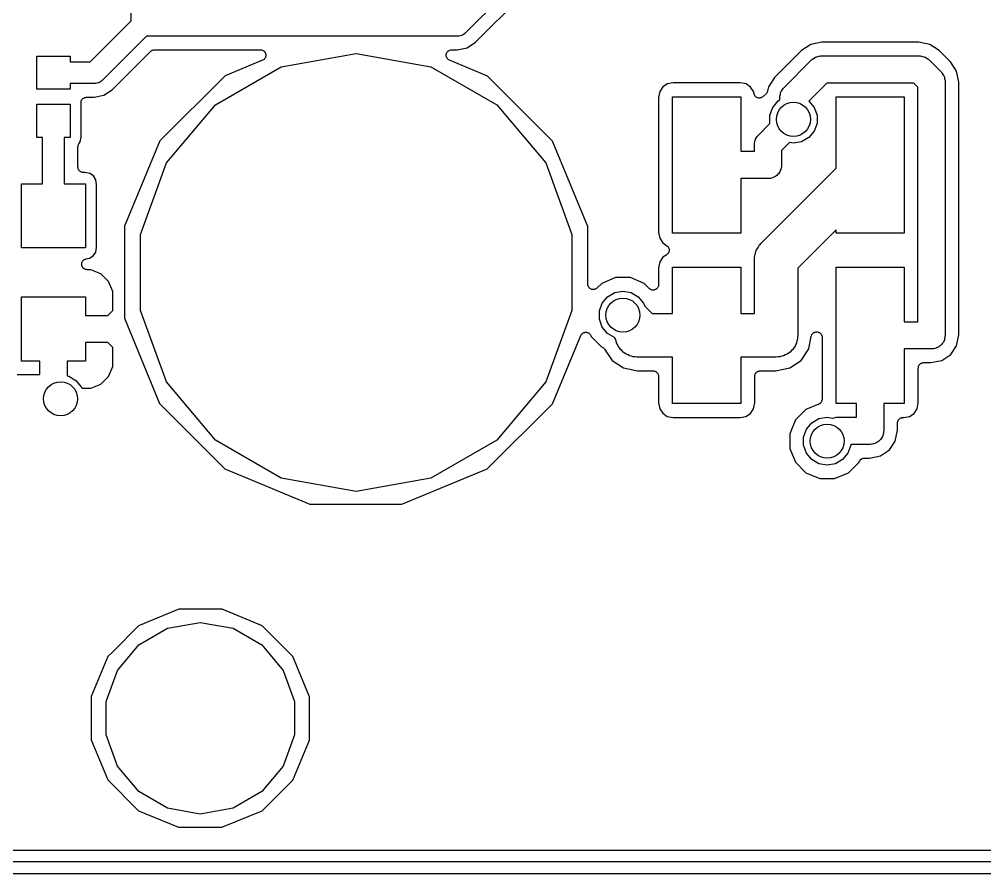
# Model space of a CAD drawing. Extents: x 51 to 137, y -158 to -25.
# Drawn here: x 63.39 to 81.38, y -122.82 to -106.9 of the extents above; entities that cross this region are included whole.
import ezdxf

# ---------------------------------------------------------------- set-up
doc = ezdxf.new("R2010")
doc.units = 0
doc.header["$MEASUREMENT"] = 0
doc.layers.add('BLACK', color=7, linetype='CONTINUOUS')

msp = doc.modelspace()

# ---------------------------------------------------------------- linework, layer by layer
at = {"layer": 'Black'}
for p, q in [((87.9131, -90.9456), (71.7072, -107.151)), ((71.8939, -107.324), (88.0856, -91.1323)), ((65.4736, -106.924), (65.4736, -101.6)), ((64.709, -107.688), (65.4736, -106.924)), ((65.761, -107.211), (64.9369, -108.035)), ((71.5635, -107.211), (65.761, -107.211)), ((71.5723, -107.209), (71.5635, -107.211)), ((71.5812, -107.21), (71.5723, -107.209)), ((71.6068, -107.203), (71.5812, -107.21)), ((71.633, -107.199), (71.6068, -107.203)), ((71.6407, -107.194), (71.633, -107.199)), ((71.6494, -107.192), (71.6407, -107.194)), ((71.6711, -107.177), (71.6494, -107.192)), ((71.6941, -107.163), (71.6711, -107.177)), ((71.6999, -107.157), (71.6941, -107.163)), ((71.7072, -107.151), (71.6999, -107.157)), ((71.7377, -107.428), (71.8939, -107.324)), ((78.1421, -107.365), (77.9694, -107.48)), ((78.3457, -107.325), (78.1421, -107.365)), ((80.1567, -107.325), (78.3457, -107.325)), ((80.3603, -107.365), (80.1567, -107.325)), ((80.533, -107.48), (80.3603, -107.365)), ((63.7159, -108.201), (63.7159, -107.582)), ((63.7159, -107.582), (64.3357, -107.582)), ((64.3357, -107.582), (64.3357, -107.688)), ((65.1236, -108.208), (65.8364, -107.495)), ((65.8364, -107.495), (65.8401, -107.492)), ((65.8401, -107.492), (65.843, -107.489)), ((65.843, -107.489), (65.8544, -107.482)), ((65.8544, -107.482), (65.8653, -107.475)), ((65.8653, -107.475), (65.8696, -107.473)), ((65.8696, -107.473), (65.8735, -107.471)), ((65.8735, -107.471), (65.8866, -107.469)), ((65.8866, -107.469), (65.8994, -107.465)), ((65.8994, -107.465), (65.9039, -107.466)), ((65.9039, -107.466), (65.9083, -107.465)), ((65.9083, -107.465), (67.8868, -107.465)), ((67.8868, -107.465), (67.902, -107.468)), ((67.902, -107.468), (67.9174, -107.47)), ((67.9174, -107.47), (67.9194, -107.471)), ((67.9194, -107.471), (67.9215, -107.471)), ((67.9215, -107.471), (67.9349, -107.479)), ((67.9349, -107.479), (67.9487, -107.486)), ((67.9487, -107.486), (67.9502, -107.488)), ((67.9502, -107.488), (67.9521, -107.489)), ((67.9521, -107.489), (67.962, -107.501)), ((67.962, -107.501), (67.9725, -107.512)), ((67.9725, -107.512), (67.9734, -107.514)), ((67.9734, -107.514), (67.9748, -107.516)), ((67.9748, -107.516), (67.9801, -107.53)), ((67.9801, -107.53), (67.986, -107.545)), ((67.9868, -107.584), (67.9815, -107.599)), ((67.986, -107.545), (67.9861, -107.547)), ((67.9861, -107.547), (67.9868, -107.549)), ((67.9868, -107.549), (67.9868, -107.564)), ((67.9868, -107.564), (67.9875, -107.58)), ((67.9875, -107.58), (67.9868, -107.582)), ((67.9868, -107.582), (67.9868, -107.584)), ((68.2718, -107.78), (69.6671, -107.533)), ((69.6671, -107.533), (71.0624, -107.78)), ((71.3462, -107.58), (71.3469, -107.564)), ((71.3469, -107.582), (71.3462, -107.58)), ((71.3469, -107.549), (71.3477, -107.547)), ((71.3469, -107.564), (71.3469, -107.549)), ((71.3469, -107.584), (71.3469, -107.582)), ((71.3522, -107.599), (71.3469, -107.584)), ((71.3477, -107.547), (71.3478, -107.545)), ((71.3478, -107.545), (71.3537, -107.53)), ((71.3537, -107.53), (71.359, -107.516)), ((71.359, -107.516), (71.3605, -107.514)), ((71.3605, -107.514), (71.3613, -107.512)), ((71.3613, -107.512), (71.3718, -107.501)), ((71.3718, -107.501), (71.3817, -107.489)), ((71.3817, -107.489), (71.3837, -107.488)), ((71.3837, -107.488), (71.3852, -107.486)), ((71.3852, -107.486), (71.3989, -107.479)), ((71.3989, -107.479), (71.4122, -107.471)), ((71.4122, -107.471), (71.4145, -107.471)), ((71.4145, -107.471), (71.4165, -107.47)), ((71.4165, -107.47), (71.4318, -107.468)), ((71.4318, -107.468), (71.447, -107.465)), ((71.447, -107.465), (71.5535, -107.465)), ((71.5535, -107.465), (71.7377, -107.428)), ((77.9694, -107.48), (77.4659, -107.984)), ((78.2488, -107.594), (78.2815, -107.588)), ((78.2815, -107.588), (78.3136, -107.58)), ((78.3136, -107.58), (78.3247, -107.581)), ((78.3247, -107.581), (78.3357, -107.579)), ((78.3357, -107.579), (80.1667, -107.579)), ((80.1667, -107.579), (80.1777, -107.581)), ((80.1777, -107.581), (80.1888, -107.58)), ((80.1888, -107.58), (80.2209, -107.588)), ((80.2209, -107.588), (80.2536, -107.594)), ((80.7434, -107.691), (80.533, -107.48)), ((64.3357, -107.688), (64.709, -107.688)), ((67.9256, -107.66), (67.2243, -107.95)), ((67.9387, -107.652), (67.9256, -107.66)), ((67.9521, -107.644), (67.9387, -107.652)), ((67.9535, -107.643), (67.9521, -107.644)), ((67.9554, -107.642), (67.9535, -107.643)), ((67.9648, -107.629), (67.9554, -107.642)), ((67.9748, -107.617), (67.9648, -107.629)), ((67.9755, -107.615), (67.9748, -107.617)), ((67.9769, -107.614), (67.9755, -107.615)), ((67.9815, -107.599), (67.9769, -107.614)), ((71.3568, -107.613), (71.3522, -107.599)), ((71.3582, -107.615), (71.3568, -107.613)), ((71.359, -107.617), (71.3582, -107.615)), ((71.3689, -107.629), (71.359, -107.617)), ((71.3783, -107.641), (71.3689, -107.629)), ((71.3802, -107.643), (71.3783, -107.641)), ((71.3817, -107.644), (71.3802, -107.643)), ((71.395, -107.652), (71.3817, -107.644)), ((71.408, -107.66), (71.395, -107.652)), ((72.1162, -107.955), (71.408, -107.66)), ((77.6384, -108.171), (78.1561, -107.653)), ((78.1561, -107.653), (78.1652, -107.647)), ((78.1652, -107.647), (78.1724, -107.638)), ((78.1724, -107.638), (78.2012, -107.621)), ((78.2012, -107.621), (78.2284, -107.602)), ((78.2284, -107.602), (78.2391, -107.6)), ((78.2391, -107.6), (78.2488, -107.594)), ((80.2536, -107.594), (80.2633, -107.6)), ((80.2633, -107.6), (80.274, -107.602)), ((80.274, -107.602), (80.3012, -107.621)), ((80.3012, -107.621), (80.33, -107.638)), ((80.33, -107.638), (80.3371, -107.647)), ((80.3371, -107.647), (80.3463, -107.653)), ((80.3463, -107.653), (80.5709, -107.878)), ((80.8144, -107.797), (80.7434, -107.691)), ((67.2243, -107.95), (66.0086, -109.164)), ((67.0448, -108.488), (68.2718, -107.78)), ((71.0624, -107.78), (72.2894, -108.488)), ((80.5709, -107.878), (80.5773, -107.887)), ((80.5773, -107.887), (80.5859, -107.894)), ((80.5859, -107.894), (80.6025, -107.923)), ((80.6025, -107.923), (80.6215, -107.95)), ((80.6215, -107.95), (80.6244, -107.961)), ((80.8588, -107.864), (80.8144, -107.797)), ((80.8993, -108.067), (80.8588, -107.864)), ((64.7932, -108.095), (64.3357, -108.095)), ((64.3357, -108.095), (64.3357, -108.201)), ((64.802, -108.093), (64.7932, -108.095)), ((64.8109, -108.094), (64.802, -108.093)), ((64.8365, -108.087), (64.8109, -108.094)), ((64.8627, -108.082), (64.8365, -108.087)), ((64.8704, -108.078), (64.8627, -108.082)), ((64.8791, -108.076), (64.8704, -108.078)), ((64.9008, -108.06), (64.8791, -108.076)), ((64.9238, -108.047), (64.9008, -108.06)), ((64.9296, -108.04), (64.9238, -108.047)), ((64.9369, -108.035), (64.9296, -108.04)), ((73.3299, -109.17), (72.1162, -107.955)), ((75.4684, -108.101), (75.3831, -108.157)), ((75.5748, -108.08), (75.4684, -108.101)), ((76.8249, -108.08), (75.5748, -108.08)), ((76.9348, -108.102), (76.8249, -108.08)), ((77.0192, -108.159), (76.9348, -108.102)), ((77.4659, -107.984), (77.3505, -108.157)), ((78.4409, -108.087), (78.1066, -108.421)), ((80.0615, -108.087), (78.4409, -108.087)), ((80.1373, -108.162), (80.0615, -108.087)), ((80.6244, -107.961), (80.63, -107.97)), ((80.63, -107.97), (80.6357, -108.003)), ((80.6357, -108.003), (80.6443, -108.035)), ((80.6443, -108.035), (80.6434, -108.046)), ((80.6434, -108.046), (80.6453, -108.057)), ((80.6453, -108.057), (80.6453, -112.786)), ((80.8993, -112.776), (80.8993, -108.067)), ((64.3357, -108.201), (63.7159, -108.201)), ((64.9674, -108.312), (65.1236, -108.208)), ((75.3261, -108.241), (75.304, -108.351)), ((75.3831, -108.157), (75.3261, -108.241)), ((77.0753, -108.244), (77.0192, -108.159)), ((77.0829, -108.284), (77.0753, -108.244)), ((77.0842, -108.287), (77.0829, -108.284)), ((77.0845, -108.29), (77.0842, -108.287)), ((77.0905, -108.303), (77.0845, -108.29)), ((77.0956, -108.317), (77.0905, -108.303)), ((77.3079, -108.283), (77.2545, -108.336)), ((77.3149, -108.273), (77.3079, -108.283)), ((77.323, -108.264), (77.3149, -108.273)), ((77.325, -108.258), (77.323, -108.264)), ((77.3282, -108.254), (77.325, -108.258)), ((77.3313, -108.242), (77.3282, -108.254)), ((77.3358, -108.231), (77.3313, -108.242)), ((77.3505, -108.157), (77.3358, -108.231)), ((77.565, -108.328), (77.5736, -108.296)), ((77.5736, -108.296), (77.5793, -108.263)), ((77.5793, -108.263), (77.5849, -108.254)), ((77.5849, -108.254), (77.5878, -108.243)), ((77.5878, -108.243), (77.6068, -108.216)), ((77.6068, -108.216), (77.6234, -108.187)), ((77.6234, -108.187), (77.632, -108.18)), ((77.632, -108.18), (77.6384, -108.171)), ((80.1373, -112.532), (80.1373, -108.162)), ((63.7159, -109.1), (63.7159, -108.481)), ((63.7159, -108.481), (64.3357, -108.481)), ((64.3357, -108.481), (64.3357, -109.1)), ((64.5402, -108.434), (64.5405, -108.433)), ((64.5405, -108.451), (64.5402, -108.434)), ((64.5405, -108.433), (64.5462, -108.417)), ((64.5405, -108.433), (64.5405, -108.433)), ((64.5405, -108.468), (64.5405, -108.451)), ((64.5408, -108.469), (64.5405, -108.468)), ((64.5408, -108.47), (64.5408, -108.469)), ((64.5449, -108.49), (64.5408, -108.47)), ((64.5449, -109.09), (64.5449, -108.49)), ((64.5462, -108.417), (64.5517, -108.401)), ((64.5517, -108.401), (64.5522, -108.4)), ((64.5522, -108.4), (64.5525, -108.399)), ((64.5525, -108.399), (64.5633, -108.387)), ((64.5633, -108.387), (64.5739, -108.373)), ((64.5739, -108.373), (64.5747, -108.373)), ((64.5747, -108.373), (64.5752, -108.372)), ((64.5752, -108.372), (64.5898, -108.364)), ((64.5898, -108.364), (64.6042, -108.355)), ((64.6042, -108.355), (64.605, -108.355)), ((64.605, -108.355), (64.6058, -108.355)), ((64.6058, -108.355), (64.6223, -108.352)), ((64.6223, -108.352), (64.6388, -108.349)), ((64.6388, -108.349), (64.6397, -108.349)), ((64.6397, -108.349), (64.6405, -108.349)), ((64.6405, -108.349), (64.7832, -108.349)), ((64.7832, -108.349), (64.9674, -108.312)), ((66.1341, -109.573), (67.0448, -108.488)), ((72.2894, -108.488), (73.2001, -109.573)), ((75.304, -108.351), (75.304, -110.871)), ((75.565, -110.881), (75.565, -108.341)), ((75.565, -108.341), (76.835, -108.341)), ((76.835, -108.341), (76.835, -109.357)), ((77.0979, -108.319), (77.0956, -108.317)), ((77.0994, -108.322), (77.0979, -108.319)), ((77.1094, -108.333), (77.0994, -108.322)), ((77.1187, -108.343), (77.1094, -108.333)), ((77.1218, -108.345), (77.1187, -108.343)), ((77.1243, -108.347), (77.1218, -108.345)), ((77.1372, -108.353), (77.1243, -108.347)), ((77.1496, -108.36), (77.1372, -108.353)), ((77.1531, -108.361), (77.1496, -108.36)), ((77.1563, -108.362), (77.1531, -108.361)), ((77.1704, -108.364), (77.1563, -108.362)), ((77.1844, -108.366), (77.1704, -108.364)), ((77.1879, -108.365), (77.1844, -108.366)), ((77.1914, -108.366), (77.1879, -108.365)), ((77.2051, -108.362), (77.1914, -108.366)), ((77.2191, -108.359), (77.2051, -108.362)), ((77.2221, -108.357), (77.2191, -108.359)), ((77.2255, -108.356), (77.2221, -108.357)), ((77.2372, -108.348), (77.2255, -108.356)), ((77.2493, -108.341), (77.2372, -108.348)), ((77.2515, -108.338), (77.2493, -108.341)), ((77.2545, -108.336), (77.2515, -108.338)), ((77.4316, -108.538), (77.5312, -108.419)), ((77.5312, -108.419), (77.564, -108.4)), ((77.564, -108.35), (77.5659, -108.339)), ((77.564, -108.4), (77.564, -108.35)), ((77.5659, -108.339), (77.565, -108.328)), ((78.1066, -108.421), (78.2044, -108.538)), ((78.613, -109.671), (78.613, -108.341)), ((78.613, -108.341), (79.883, -108.341)), ((79.883, -108.341), (79.883, -110.881)), ((77.3786, -108.683), (77.4316, -108.538)), ((78.2044, -108.538), (78.2574, -108.683)), ((77.1637, -109.056), (77.3793, -108.84)), ((77.3786, -108.838), (77.3786, -108.683)), ((77.3793, -108.84), (77.3786, -108.838)), ((78.2574, -108.838), (78.2044, -108.984)), ((78.2574, -108.683), (78.2574, -108.838)), ((78.2044, -108.984), (78.1048, -109.102)), ((63.8226, -109.1), (63.7159, -109.1)), ((63.8226, -109.962), (63.8226, -109.1)), ((64.3357, -109.1), (64.229, -109.1)), ((64.229, -109.1), (64.229, -109.962)), ((64.5004, -109.219), (64.5268, -109.18)), ((64.5268, -109.18), (64.5449, -109.09)), ((66.0086, -109.164), (65.3499, -110.75)), ((73.9858, -110.758), (73.3299, -109.17)), ((77.0903, -109.213), (77.0989, -109.181)), ((77.0989, -109.181), (77.1046, -109.148)), ((77.1046, -109.148), (77.1102, -109.139)), ((77.1102, -109.139), (77.1131, -109.128)), ((77.1131, -109.128), (77.1321, -109.101)), ((77.1321, -109.101), (77.1487, -109.072)), ((77.1487, -109.072), (77.1573, -109.065)), ((77.1573, -109.065), (77.1637, -109.056)), ((77.7441, -109.194), (77.5973, -109.341)), ((77.818, -109.207), (77.7441, -109.194)), ((77.9706, -109.18), (77.818, -109.207)), ((78.1048, -109.102), (77.9706, -109.18)), ((64.483, -109.276), (64.4852, -109.264)), ((64.483, -109.651), (64.483, -109.276)), ((64.4852, -109.264), (64.486, -109.252)), ((64.486, -109.252), (64.4882, -109.247)), ((64.4882, -109.247), (64.4891, -109.242)), ((64.4891, -109.242), (64.4953, -109.231)), ((64.4953, -109.231), (64.5004, -109.219)), ((76.835, -109.357), (77.0893, -109.357)), ((77.0893, -109.235), (77.0912, -109.224)), ((77.0893, -109.357), (77.0893, -109.235)), ((77.0912, -109.224), (77.0903, -109.213)), ((77.5973, -109.341), (77.5973, -109.611)), ((64.4845, -109.66), (64.483, -109.651)), ((64.4845, -109.669), (64.4845, -109.66)), ((64.4876, -109.677), (64.4845, -109.669)), ((64.4891, -109.686), (64.4876, -109.677)), ((64.4936, -109.694), (64.4891, -109.686)), ((64.4966, -109.702), (64.4936, -109.694)), ((64.5023, -109.709), (64.4966, -109.702)), ((64.5068, -109.717), (64.5023, -109.709)), ((64.5136, -109.722), (64.5068, -109.717)), ((64.5193, -109.729), (64.5136, -109.722)), ((64.527, -109.734), (64.5193, -109.729)), ((64.5338, -109.739), (64.527, -109.734)), ((64.5422, -109.742), (64.5338, -109.739)), ((64.5499, -109.747), (64.5422, -109.742)), ((64.5586, -109.748), (64.5499, -109.747)), ((64.567, -109.751), (64.5586, -109.748)), ((65.6496, -110.905), (66.1341, -109.573)), ((73.2001, -109.573), (73.6846, -110.905)), ((77.2083, -111.076), (78.613, -109.671)), ((77.5633, -109.738), (77.549, -109.755)), ((77.5709, -109.717), (77.5633, -109.738)), ((77.582, -109.698), (77.5709, -109.717)), ((77.5858, -109.676), (77.582, -109.698)), ((77.5934, -109.655), (77.5858, -109.676)), ((77.5973, -109.611), (77.5934, -109.633)), ((77.5934, -109.633), (77.5934, -109.655)), ((64.5758, -109.751), (64.567, -109.751)), ((64.5846, -109.753), (64.5758, -109.751)), ((64.6126, -109.753), (64.5846, -109.753)), ((64.7026, -109.771), (64.6126, -109.753)), ((64.7701, -109.816), (64.7026, -109.771)), ((64.815, -109.885), (64.7701, -109.816)), ((64.8319, -109.972), (64.815, -109.885)), ((77.3433, -109.865), (76.835, -109.865)), ((76.835, -109.865), (76.835, -110.881)), ((77.3652, -109.861), (77.3433, -109.865)), ((77.3874, -109.861), (77.3652, -109.861)), ((77.4083, -109.854), (77.3874, -109.861)), ((77.4302, -109.85), (77.4083, -109.854)), ((77.4494, -109.839), (77.4302, -109.85)), ((77.4703, -109.831), (77.4494, -109.839)), ((77.4873, -109.817), (77.4703, -109.831)), ((77.5066, -109.806), (77.4873, -109.817)), ((77.5209, -109.789), (77.5066, -109.806)), ((77.5379, -109.774), (77.5209, -109.789)), ((77.549, -109.755), (77.5379, -109.774)), ((63.4289, -111.156), (63.4289, -109.962)), ((63.4289, -109.962), (63.8226, -109.962)), ((64.229, -109.962), (64.6227, -109.962)), ((64.6227, -109.962), (64.6227, -111.156)), ((64.8319, -111.146), (64.8319, -109.972)), ((65.3499, -110.75), (65.3484, -112.468)), ((73.9849, -111.831), (73.9858, -110.758)), ((78.613, -110.821), (77.9021, -111.532)), ((78.613, -110.881), (78.613, -110.821)), ((65.6496, -112.321), (65.6496, -110.905)), ((73.6846, -110.905), (73.6846, -112.321)), ((75.304, -110.871), (75.3247, -110.978)), ((75.3247, -110.978), (75.3808, -111.063)), ((76.835, -110.881), (75.565, -110.881)), ((79.883, -110.881), (78.613, -110.881)), ((64.6227, -111.156), (63.4289, -111.156)), ((64.8138, -111.236), (64.8319, -111.146)), ((75.3808, -111.063), (75.4573, -111.115)), ((75.4573, -111.115), (75.4653, -111.122)), ((75.4653, -111.122), (75.4743, -111.129)), ((75.4743, -111.129), (75.4779, -111.135)), ((75.4779, -111.135), (75.4826, -111.139)), ((75.4826, -111.139), (75.4875, -111.149)), ((75.4875, -111.149), (75.4937, -111.159)), ((75.4937, -111.159), (75.4952, -111.165)), ((75.4952, -111.165), (75.4981, -111.171)), ((75.4981, -111.171), (75.4993, -111.182)), ((75.4993, -111.182), (75.5018, -111.193)), ((77.1274, -111.192), (77.1578, -111.148)), ((77.1578, -111.148), (77.1844, -111.102)), ((77.1844, -111.102), (77.1981, -111.091)), ((77.1981, -111.091), (77.2083, -111.076)), ((64.6103, -111.37), (64.6187, -111.365)), ((64.6187, -111.365), (64.6266, -111.364)), ((64.6266, -111.364), (64.6341, -111.361)), ((64.6341, -111.361), (64.6999, -111.348)), ((64.6999, -111.348), (64.7683, -111.303)), ((64.7683, -111.303), (64.8138, -111.236)), ((75.3831, -111.332), (75.3261, -111.416)), ((75.4562, -111.284), (75.3831, -111.332)), ((75.4644, -111.276), (75.4562, -111.284)), ((75.4735, -111.269), (75.4644, -111.276)), ((75.4771, -111.264), (75.4735, -111.269)), ((75.4819, -111.26), (75.4771, -111.264)), ((75.4869, -111.249), (75.4819, -111.26)), ((75.4932, -111.24), (75.4869, -111.249)), ((75.4948, -111.234), (75.4932, -111.24)), ((75.4977, -111.228), (75.4948, -111.234)), ((75.499, -111.217), (75.4977, -111.228)), ((75.5018, -111.206), (75.499, -111.217)), ((75.5018, -111.193), (75.5011, -111.199)), ((75.5011, -111.199), (75.5018, -111.206)), ((77.0893, -111.363), (77.0924, -111.346)), ((77.0893, -112.38), (77.0893, -111.363)), ((77.0908, -111.328), (77.1046, -111.277)), ((77.0924, -111.346), (77.0908, -111.328)), ((77.1046, -111.277), (77.1138, -111.224)), ((77.1138, -111.224), (77.1227, -111.209)), ((77.1227, -111.209), (77.1274, -111.192)), ((64.5519, -111.462), (64.5534, -111.453)), ((64.5534, -111.47), (64.5519, -111.462)), ((64.5534, -111.443), (64.5562, -111.435)), ((64.5534, -111.453), (64.5534, -111.443)), ((64.5534, -111.478), (64.5534, -111.47)), ((64.5568, -111.487), (64.5534, -111.478)), ((64.5562, -111.435), (64.5574, -111.427)), ((64.5586, -111.497), (64.5568, -111.487)), ((64.5574, -111.427), (64.5622, -111.419)), ((64.5627, -111.504), (64.5586, -111.497)), ((64.5622, -111.419), (64.5655, -111.41)), ((64.5655, -111.511), (64.5627, -111.504)), ((64.5655, -111.41), (64.5706, -111.404)), ((64.5718, -111.519), (64.5655, -111.511)), ((64.5706, -111.404), (64.5745, -111.397)), ((64.5768, -111.527), (64.5718, -111.519)), ((64.5745, -111.397), (64.5819, -111.39)), ((64.583, -111.532), (64.5768, -111.527)), ((64.5819, -111.39), (64.5882, -111.383)), ((64.5882, -111.538), (64.583, -111.532)), ((64.5882, -111.383), (64.5951, -111.379)), ((64.5966, -111.543), (64.5882, -111.538)), ((64.5951, -111.379), (64.6012, -111.373)), ((64.6042, -111.549), (64.5966, -111.543)), ((64.6012, -111.373), (64.6103, -111.37)), ((64.6118, -111.552), (64.6042, -111.549)), ((75.3261, -111.416), (75.304, -111.526)), ((75.304, -111.526), (75.304, -111.841)), ((75.565, -112.38), (75.565, -111.516)), ((75.565, -111.516), (76.835, -111.516)), ((76.835, -111.516), (76.835, -112.38)), ((77.9021, -111.532), (77.9021, -112.786)), ((78.613, -114.056), (78.613, -111.516)), ((78.613, -111.516), (79.883, -111.516)), ((79.883, -111.516), (79.883, -112.532)), ((64.6187, -111.556), (64.6118, -111.552)), ((64.6283, -111.558), (64.6187, -111.556)), ((64.6375, -111.561), (64.6283, -111.558)), ((64.6456, -111.561), (64.6375, -111.561)), ((64.6535, -111.562), (64.6456, -111.561)), ((64.7237, -111.562), (64.6535, -111.562)), ((64.9105, -111.64), (64.7237, -111.562)), ((65.0534, -111.782), (64.9105, -111.64)), ((74.5014, -111.711), (74.2445, -111.817)), ((74.7792, -111.711), (74.5014, -111.711)), ((75.0359, -111.818), (74.7792, -111.711)), ((65.1307, -111.969), (65.0534, -111.782)), ((73.9872, -111.844), (73.9849, -111.831)), ((73.9883, -111.857), (73.9872, -111.844)), ((73.9902, -111.861), (73.9883, -111.857)), ((73.991, -111.866), (73.9902, -111.861)), ((73.9976, -111.877), (73.991, -111.866)), ((74.0032, -111.889), (73.9976, -111.877)), ((74.0064, -111.892), (74.0032, -111.889)), ((74.0086, -111.896), (74.0064, -111.892)), ((74.0188, -111.905), (74.0086, -111.896)), ((74.0282, -111.914), (74.0188, -111.905)), ((74.1583, -111.903), (74.1474, -111.911)), ((74.2445, -111.817), (74.1583, -111.903)), ((75.1305, -111.912), (75.0359, -111.818)), ((75.2803, -111.906), (75.2701, -111.914)), ((75.2825, -111.902), (75.2803, -111.906)), ((75.2856, -111.899), (75.2825, -111.902)), ((75.2912, -111.887), (75.2856, -111.899)), ((75.2979, -111.875), (75.2912, -111.887)), ((75.2987, -111.871), (75.2979, -111.875)), ((75.3005, -111.867), (75.2987, -111.871)), ((75.3017, -111.854), (75.3005, -111.867)), ((75.304, -111.841), (75.3017, -111.854)), ((63.4289, -113.264), (63.4289, -112.07)), ((63.4289, -112.07), (64.6227, -112.07)), ((64.6227, -112.07), (64.6227, -112.413)), ((65.1307, -112.32), (65.1307, -111.969)), ((74.0322, -111.916), (74.0282, -111.914)), ((74.0356, -111.919), (74.0322, -111.916)), ((74.0481, -111.924), (74.0356, -111.919)), ((74.0601, -111.929), (74.0481, -111.924)), ((74.0646, -111.93), (74.0601, -111.929)), ((74.0688, -111.931), (74.0646, -111.93)), ((74.0821, -111.931), (74.0688, -111.931)), ((74.0953, -111.932), (74.0821, -111.931)), ((74.0996, -111.931), (74.0953, -111.932)), ((74.1041, -111.931), (74.0996, -111.931)), ((74.1165, -111.927), (74.1041, -111.931)), ((74.1294, -111.923), (74.1165, -111.927)), ((74.133, -111.921), (74.1294, -111.923)), ((74.1372, -111.919), (74.133, -111.921)), ((74.1474, -111.911), (74.1372, -111.919)), ((74.2533, -112.186), (74.3529, -112.068)), ((74.3529, -112.068), (74.4871, -111.99)), ((74.4871, -111.99), (74.6397, -111.963)), ((74.6397, -111.963), (74.7923, -111.99)), ((74.7923, -111.99), (74.9265, -112.068)), ((74.9265, -112.068), (75.0261, -112.186)), ((75.1414, -111.92), (75.1305, -111.912)), ((75.1516, -111.929), (75.1414, -111.92)), ((75.1558, -111.93), (75.1516, -111.929)), ((75.1594, -111.933), (75.1558, -111.93)), ((75.1723, -111.936), (75.1594, -111.933)), ((75.1848, -111.941), (75.1723, -111.936)), ((75.1892, -111.941), (75.1848, -111.941)), ((75.1935, -111.942), (75.1892, -111.941)), ((75.2068, -111.941), (75.1935, -111.942)), ((75.2201, -111.941), (75.2068, -111.941)), ((75.2242, -111.939), (75.2201, -111.941)), ((75.2286, -111.939), (75.2242, -111.939)), ((75.2407, -111.933), (75.2286, -111.939)), ((75.2532, -111.929), (75.2407, -111.933)), ((75.2566, -111.926), (75.2532, -111.929)), ((75.2606, -111.924), (75.2566, -111.926)), ((75.2701, -111.914), (75.2606, -111.924)), ((74.2003, -112.332), (74.2533, -112.186)), ((75.0261, -112.186), (75.046, -112.241)), ((75.046, -112.241), (75.1846, -112.38)), ((64.6227, -112.413), (65.0378, -112.413)), ((65.0378, -112.413), (65.1307, -112.32)), ((66.1341, -113.653), (65.6496, -112.321)), ((73.6846, -112.321), (73.2001, -113.653)), ((74.2003, -112.487), (74.2003, -112.332)), ((75.1846, -112.38), (75.565, -112.38)), ((76.835, -112.38), (77.0893, -112.38)), ((65.3484, -112.468), (66.0043, -114.056)), ((74.2533, -112.632), (74.2003, -112.487)), ((79.883, -112.532), (80.1373, -112.532)), ((73.3256, -114.062), (73.8537, -112.79)), ((73.8537, -112.79), (73.8608, -112.779)), ((73.8608, -112.779), (73.867, -112.767)), ((73.867, -112.767), (73.8703, -112.764)), ((73.8703, -112.764), (73.8727, -112.761)), ((73.8727, -112.761), (73.8832, -112.753)), ((73.8832, -112.753), (73.893, -112.744)), ((73.893, -112.744), (73.8971, -112.742)), ((73.8971, -112.742), (73.9007, -112.739)), ((73.9007, -112.739), (73.9133, -112.735)), ((73.9133, -112.735), (73.9256, -112.73)), ((73.9256, -112.73), (73.9301, -112.73)), ((73.9301, -112.73), (73.9343, -112.729)), ((73.9343, -112.729), (73.9476, -112.729)), ((73.9476, -112.729), (73.9609, -112.729)), ((73.9609, -112.729), (73.9651, -112.73)), ((73.9651, -112.73), (73.9696, -112.73)), ((73.9696, -112.73), (73.9818, -112.735)), ((73.9818, -112.735), (73.9945, -112.739)), ((73.9945, -112.739), (73.998, -112.742)), ((73.998, -112.742), (74.0022, -112.744)), ((74.0022, -112.744), (74.0119, -112.753)), ((74.0119, -112.753), (74.0225, -112.761)), ((74.0225, -112.761), (74.0249, -112.765)), ((74.0249, -112.765), (74.0282, -112.768)), ((74.0282, -112.768), (74.0343, -112.779)), ((74.0343, -112.779), (74.0414, -112.791)), ((74.0414, -112.791), (74.0472, -112.805)), ((74.0472, -112.805), (74.2435, -113.001)), ((74.3529, -112.751), (74.2533, -112.632)), ((74.4804, -112.825), (74.3529, -112.751)), ((77.9021, -112.786), (77.8959, -112.821)), ((78.104, -113.038), (78.1508, -112.803)), ((78.1508, -112.803), (78.1536, -112.795)), ((78.1536, -112.795), (78.155, -112.788)), ((78.155, -112.788), (78.16, -112.779)), ((78.16, -112.779), (78.1636, -112.77)), ((78.1636, -112.77), (78.1687, -112.764)), ((78.1687, -112.764), (78.1726, -112.757)), ((78.1726, -112.757), (78.1803, -112.751)), ((78.1803, -112.751), (78.1868, -112.743)), ((78.1868, -112.743), (78.1937, -112.74)), ((78.1937, -112.74), (78.1996, -112.735)), ((78.1996, -112.735), (78.209, -112.731)), ((78.209, -112.731), (78.2178, -112.726)), ((78.2178, -112.726), (78.2255, -112.725)), ((78.2255, -112.725), (78.2328, -112.722)), ((78.2328, -112.722), (78.2428, -112.722)), ((78.2428, -112.722), (78.2526, -112.721)), ((78.2526, -112.721), (78.2603, -112.722)), ((78.2603, -112.722), (78.2681, -112.722)), ((78.2681, -112.722), (78.2775, -112.726)), ((78.2775, -112.726), (78.2873, -112.728)), ((78.2873, -112.728), (78.2939, -112.732)), ((78.2939, -112.732), (78.3012, -112.735)), ((78.3012, -112.735), (78.3089, -112.741)), ((78.3089, -112.741), (78.3174, -112.746)), ((78.3174, -112.746), (78.3223, -112.752)), ((78.3223, -112.752), (78.3283, -112.757)), ((78.3283, -112.757), (78.3333, -112.766)), ((78.3333, -112.766), (78.3395, -112.774)), ((78.3395, -112.774), (78.342, -112.781)), ((78.342, -112.781), (78.3459, -112.788)), ((78.3459, -112.788), (78.3476, -112.798)), ((78.3476, -112.798), (78.3509, -112.807)), ((78.3509, -112.807), (78.3507, -112.815)), ((80.6453, -112.786), (80.6414, -112.808)), ((80.6414, -112.808), (80.6414, -112.83)), ((80.8588, -112.98), (80.8993, -112.776)), ((65.0378, -112.921), (64.6227, -112.921)), ((64.6227, -112.921), (64.6227, -113.264)), ((65.1307, -113.014), (65.0378, -112.921)), ((74.5041, -112.849), (74.4804, -112.825)), ((74.5041, -112.857), (74.5041, -112.849)), ((74.5162, -112.89), (74.5041, -112.857)), ((74.5224, -112.925), (74.5162, -112.89)), ((74.5402, -112.956), (74.5224, -112.925)), ((74.5523, -112.989), (74.5402, -112.956)), ((77.8598, -112.956), (77.8477, -112.989)), ((77.8776, -112.925), (77.8598, -112.956)), ((77.8838, -112.89), (77.8776, -112.925)), ((77.8959, -112.857), (77.8838, -112.89)), ((77.8959, -112.821), (77.8959, -112.857)), ((78.3507, -112.815), (78.352, -112.823)), ((78.352, -112.823), (78.352, -113.972)), ((80.5546, -112.981), (80.5353, -112.992)), ((80.5689, -112.964), (80.5546, -112.981)), ((80.5859, -112.949), (80.5689, -112.964)), ((80.597, -112.93), (80.5859, -112.949)), ((80.6113, -112.913), (80.597, -112.93)), ((80.6189, -112.892), (80.6113, -112.913)), ((80.63, -112.873), (80.6189, -112.892)), ((80.6338, -112.851), (80.63, -112.873)), ((80.6414, -112.83), (80.6338, -112.851)), ((80.7491, -113.144), (80.8588, -112.98)), ((65.1307, -113.365), (65.1307, -113.014)), ((74.2435, -113.001), (74.2538, -113.005)), ((74.2538, -113.005), (74.264, -113.012)), ((74.264, -113.012), (74.2749, -113.017)), ((74.2749, -113.017), (74.2788, -113.021)), ((74.2788, -113.021), (74.2835, -113.024)), ((74.2835, -113.024), (74.2909, -113.034)), ((74.2909, -113.034), (74.2993, -113.043)), ((74.2993, -113.043), (74.4387, -113.252)), ((74.5752, -113.016), (74.5523, -112.989)), ((74.593, -113.047), (74.5752, -113.016)), ((74.6202, -113.07), (74.593, -113.047)), ((74.6431, -113.097), (74.6202, -113.07)), ((74.6739, -113.115), (74.6431, -113.097)), ((74.7011, -113.138), (74.6739, -113.115)), ((74.7345, -113.15), (74.7011, -113.138)), ((74.7653, -113.168), (74.7345, -113.15)), ((74.8003, -113.174), (74.7653, -113.168)), ((77.6347, -113.168), (77.5997, -113.174)), ((77.6655, -113.15), (77.6347, -113.168)), ((77.6989, -113.138), (77.6655, -113.15)), ((77.7261, -113.115), (77.6989, -113.138)), ((77.7569, -113.097), (77.7261, -113.115)), ((77.7798, -113.07), (77.7569, -113.097)), ((77.807, -113.047), (77.7798, -113.07)), ((77.8248, -113.016), (77.807, -113.047)), ((77.8477, -112.989), (77.8248, -113.016)), ((77.9613, -113.252), (78.104, -113.038)), ((80.3913, -113.04), (79.883, -113.04)), ((79.883, -113.04), (79.883, -114.056)), ((80.4132, -113.036), (80.3913, -113.04)), ((80.4354, -113.036), (80.4132, -113.036)), ((80.4563, -113.029), (80.4354, -113.036)), ((80.4782, -113.025), (80.4563, -113.029)), ((80.4974, -113.014), (80.4782, -113.025)), ((80.5183, -113.006), (80.4974, -113.014)), ((80.5353, -112.992), (80.5183, -113.006)), ((80.5849, -113.253), (80.7491, -113.144)), ((63.7718, -113.264), (63.4289, -113.264)), ((63.7718, -113.518), (63.7718, -113.264)), ((64.6227, -113.264), (64.2798, -113.264)), ((64.2798, -113.264), (64.2798, -113.543)), ((74.4387, -113.252), (74.6523, -113.394)), ((74.8337, -113.186), (74.8003, -113.174)), ((74.8693, -113.186), (74.8337, -113.186)), ((74.9043, -113.192), (74.8693, -113.186)), ((75.565, -113.192), (74.9043, -113.192)), ((75.565, -114.056), (75.565, -113.192)), ((77.4957, -113.192), (76.835, -113.192)), ((76.835, -113.192), (76.835, -114.056)), ((77.5307, -113.186), (77.4957, -113.192)), ((77.5663, -113.186), (77.5307, -113.186)), ((77.5997, -113.174), (77.5663, -113.186)), ((77.7477, -113.394), (77.9613, -113.252)), ((80.1545, -113.353), (80.1576, -113.345)), ((80.1576, -113.345), (80.1633, -113.338)), ((80.1633, -113.338), (80.1677, -113.33)), ((80.1677, -113.33), (80.1745, -113.325)), ((80.1745, -113.325), (80.1803, -113.318)), ((80.1803, -113.318), (80.188, -113.313)), ((80.188, -113.313), (80.1948, -113.308)), ((80.1948, -113.308), (80.2031, -113.305)), ((80.2031, -113.305), (80.2108, -113.3)), ((80.2108, -113.3), (80.2196, -113.299)), ((80.2196, -113.299), (80.2279, -113.296)), ((80.2279, -113.296), (80.2368, -113.296)), ((80.2368, -113.296), (80.2456, -113.294)), ((80.2456, -113.294), (80.3813, -113.294)), ((80.3813, -113.294), (80.5849, -113.253)), ((63.3516, -113.518), (63.7718, -113.518)), ((65.0534, -113.552), (65.1307, -113.365)), ((74.6523, -113.394), (74.9143, -113.446)), ((74.9143, -113.446), (75.2024, -113.446)), ((75.2024, -113.446), (75.2112, -113.448)), ((75.2112, -113.448), (75.2201, -113.448)), ((75.2201, -113.448), (75.2284, -113.451)), ((75.2284, -113.451), (75.2372, -113.453)), ((75.2372, -113.453), (75.2449, -113.457)), ((75.2449, -113.457), (75.2532, -113.46)), ((75.2532, -113.46), (75.26, -113.466)), ((75.26, -113.466), (75.2677, -113.47)), ((75.2677, -113.47), (75.2735, -113.477)), ((75.2735, -113.477), (75.2803, -113.483)), ((75.2803, -113.483), (75.2847, -113.49)), ((75.2847, -113.49), (75.2904, -113.497)), ((75.2904, -113.497), (75.2935, -113.506)), ((75.2935, -113.506), (75.2979, -113.513)), ((75.2979, -113.513), (75.2994, -113.522)), ((75.2994, -113.522), (75.3025, -113.53)), ((77.0975, -113.53), (77.1005, -113.522)), ((77.1005, -113.522), (77.1021, -113.513)), ((77.1021, -113.513), (77.1065, -113.506)), ((77.1065, -113.506), (77.1096, -113.497)), ((77.1096, -113.497), (77.1153, -113.49)), ((77.1153, -113.49), (77.1197, -113.483)), ((77.1197, -113.483), (77.1265, -113.477)), ((77.1265, -113.477), (77.1323, -113.47)), ((77.1323, -113.47), (77.14, -113.466)), ((77.14, -113.466), (77.1468, -113.46)), ((77.1468, -113.46), (77.1551, -113.457)), ((77.1551, -113.457), (77.1628, -113.453)), ((77.1628, -113.453), (77.1716, -113.451)), ((77.1716, -113.451), (77.1799, -113.448)), ((77.1799, -113.448), (77.1888, -113.448)), ((77.1888, -113.448), (77.1976, -113.446)), ((77.1976, -113.446), (77.4857, -113.446)), ((77.4857, -113.446), (77.7477, -113.394)), ((80.144, -113.396), (80.1455, -113.387)), ((80.144, -114.046), (80.144, -113.396)), ((80.1455, -113.378), (80.1486, -113.37)), ((80.1455, -113.387), (80.1455, -113.378)), ((80.1486, -113.37), (80.1501, -113.361)), ((80.1501, -113.361), (80.1545, -113.353)), ((64.2798, -113.543), (64.3121, -113.549)), ((64.3121, -113.549), (64.4463, -113.626)), ((64.4463, -113.626), (64.5459, -113.745)), ((64.7237, -113.772), (64.9105, -113.695)), ((64.9105, -113.695), (65.0534, -113.552)), ((67.0448, -114.738), (66.1341, -113.653)), ((73.2001, -113.653), (72.2894, -114.738)), ((75.3025, -113.53), (75.3025, -113.539)), ((75.3025, -113.539), (75.304, -113.548)), ((75.304, -113.548), (75.304, -114.046)), ((77.096, -113.548), (77.0975, -113.539)), ((77.096, -114.046), (77.096, -113.548)), ((77.0975, -113.539), (77.0975, -113.53)), ((64.5459, -113.745), (64.5559, -113.772)), ((64.5559, -113.772), (64.7237, -113.772)), ((66.0043, -114.056), (67.218, -115.271)), ((72.1099, -115.276), (73.3256, -114.062)), ((75.304, -114.046), (75.3247, -114.153)), ((76.835, -114.056), (75.565, -114.056)), ((77.0739, -114.156), (77.096, -114.046)), ((78.2892, -114.066), (78.0509, -114.165)), ((78.2949, -114.063), (78.2892, -114.066)), ((78.3012, -114.06), (78.2949, -114.063)), ((78.3097, -114.053), (78.3012, -114.06)), ((78.319, -114.047), (78.3097, -114.053)), ((78.3231, -114.042), (78.319, -114.047)), ((78.3283, -114.038), (78.3231, -114.042)), ((78.3338, -114.028), (78.3283, -114.038)), ((78.3405, -114.019), (78.3338, -114.028)), ((78.3425, -114.013), (78.3405, -114.019)), ((78.3459, -114.007), (78.3425, -114.013)), ((78.3478, -113.996), (78.3459, -114.007)), ((78.3512, -113.986), (78.3478, -113.996)), ((78.352, -113.972), (78.3509, -113.979)), ((78.3509, -113.979), (78.3512, -113.986)), ((78.994, -114.056), (78.613, -114.056)), ((78.994, -114.31), (78.994, -114.056)), ((79.883, -114.056), (79.502, -114.056)), ((79.502, -114.056), (79.502, -114.564)), ((80.1219, -114.156), (80.144, -114.046)), ((75.3247, -114.153), (75.3808, -114.238)), ((75.3808, -114.238), (75.4652, -114.295)), ((76.9316, -114.296), (77.0169, -114.24)), ((77.0169, -114.24), (77.0739, -114.156)), ((78.0509, -114.165), (77.8543, -114.361)), ((79.9796, -114.296), (80.0649, -114.24)), ((80.0649, -114.24), (80.1219, -114.156)), ((75.4652, -114.295), (75.5751, -114.317)), ((75.5751, -114.317), (76.8252, -114.317)), ((76.8252, -114.317), (76.9316, -114.296)), ((77.8543, -114.361), (77.7477, -114.618)), ((78.0597, -114.534), (78.1593, -114.415)), ((78.1593, -114.415), (78.2935, -114.338)), ((78.2935, -114.338), (78.4461, -114.311)), ((78.4461, -114.311), (78.5467, -114.329)), ((78.5467, -114.329), (78.5522, -114.326)), ((78.5522, -114.326), (78.5849, -114.32)), ((78.5849, -114.32), (78.617, -114.311)), ((78.617, -114.311), (78.6281, -114.312)), ((78.6281, -114.312), (78.6391, -114.31)), ((78.6391, -114.31), (78.994, -114.31)), ((79.756, -114.419), (79.7575, -114.41)), ((79.756, -114.554), (79.756, -114.419)), ((79.7575, -114.401), (79.7606, -114.393)), ((79.7575, -114.41), (79.7575, -114.401)), ((79.7606, -114.393), (79.7621, -114.384)), ((79.7621, -114.384), (79.7666, -114.376)), ((79.7666, -114.376), (79.7696, -114.368)), ((79.7696, -114.368), (79.7753, -114.361)), ((79.7753, -114.361), (79.7798, -114.353)), ((79.7798, -114.353), (79.7866, -114.348)), ((79.7866, -114.348), (79.7923, -114.341)), ((79.7923, -114.341), (79.8, -114.336)), ((79.8, -114.336), (79.8068, -114.331)), ((79.8068, -114.331), (79.8152, -114.328)), ((79.8152, -114.328), (79.8229, -114.323)), ((79.8229, -114.323), (79.8316, -114.322)), ((79.8316, -114.322), (79.84, -114.319)), ((79.84, -114.319), (79.8488, -114.319)), ((79.8488, -114.319), (79.8576, -114.317)), ((79.8576, -114.317), (79.8732, -114.317)), ((79.8732, -114.317), (79.9796, -114.296)), ((78.0067, -114.68), (78.0597, -114.534)), ((79.4981, -114.608), (79.4905, -114.629)), ((79.502, -114.564), (79.4981, -114.586)), ((79.4981, -114.586), (79.4981, -114.608)), ((79.7155, -114.758), (79.756, -114.554)), ((68.2718, -115.446), (67.0448, -114.738)), ((72.2894, -114.738), (71.0624, -115.446)), ((77.7477, -114.618), (77.7475, -114.896)), ((78.0067, -114.835), (78.0067, -114.68)), ((79.375, -114.784), (79.3541, -114.792)), ((79.392, -114.77), (79.375, -114.784)), ((79.4113, -114.759), (79.392, -114.77)), ((79.4256, -114.742), (79.4113, -114.759)), ((79.4426, -114.728), (79.4256, -114.742)), ((79.4537, -114.708), (79.4426, -114.728)), ((79.468, -114.691), (79.4537, -114.708)), ((79.4756, -114.67), (79.468, -114.691)), ((79.4867, -114.651), (79.4756, -114.67)), ((79.4905, -114.629), (79.4867, -114.651)), ((79.6058, -114.922), (79.7155, -114.758)), ((77.7475, -114.896), (77.8536, -115.152)), ((78.0597, -114.98), (78.0067, -114.835)), ((78.8855, -114.835), (78.8325, -114.98)), ((79.248, -114.818), (78.8855, -114.818)), ((78.8855, -114.818), (78.8855, -114.835)), ((79.2699, -114.814), (79.248, -114.818)), ((79.2921, -114.814), (79.2699, -114.814)), ((79.313, -114.807), (79.2921, -114.814)), ((79.3349, -114.803), (79.313, -114.807)), ((79.3541, -114.792), (79.3349, -114.803)), ((79.4416, -115.032), (79.6058, -114.922)), ((78.1593, -115.099), (78.0597, -114.98)), ((78.2935, -115.177), (78.1593, -115.099)), ((78.7329, -115.099), (78.5987, -115.177)), ((78.8325, -114.98), (78.7329, -115.099)), ((79.0379, -115.153), (79.0456, -115.135)), ((79.0456, -115.135), (79.0492, -115.129)), ((79.0492, -115.129), (79.0515, -115.123)), ((79.0515, -115.123), (79.0586, -115.115)), ((79.0586, -115.115), (79.0646, -115.105)), ((79.0646, -115.105), (79.0699, -115.101)), ((79.0699, -115.101), (79.0741, -115.096)), ((79.0741, -115.096), (79.0838, -115.091)), ((79.0838, -115.091), (79.0926, -115.084)), ((79.0926, -115.084), (79.0989, -115.082)), ((79.0989, -115.082), (79.1047, -115.078)), ((79.1047, -115.078), (79.1157, -115.076)), ((79.1157, -115.076), (79.1263, -115.073)), ((79.1263, -115.073), (79.1329, -115.073)), ((79.1329, -115.073), (79.1394, -115.072)), ((79.1394, -115.072), (79.238, -115.072)), ((79.238, -115.072), (79.4416, -115.032)), ((67.218, -115.271), (68.8044, -115.93)), ((70.5222, -115.932), (72.1099, -115.276)), ((77.8536, -115.152), (78.0499, -115.349)), ((78.4461, -115.203), (78.2935, -115.177)), ((78.5987, -115.177), (78.4461, -115.203)), ((78.8413, -115.35), (79.0379, -115.153)), ((69.6671, -115.693), (68.2718, -115.446)), ((71.0624, -115.446), (69.6671, -115.693)), ((78.0499, -115.349), (78.3066, -115.456)), ((78.3066, -115.456), (78.5844, -115.456)), ((78.5844, -115.456), (78.8413, -115.35)), ((68.8044, -115.93), (70.5222, -115.932)), ((66.3615, -117.889), (65.6144, -118.197)), ((67.1699, -117.889), (66.3615, -117.889)), ((67.9164, -118.199), (67.1699, -117.889)), ((65.6144, -118.197), (65.1307, -118.68)), ((66.1535, -118.244), (66.7639, -118.136)), ((66.7639, -118.136), (67.3743, -118.244)), ((68.4875, -118.771), (67.9164, -118.199)), ((65.6167, -118.554), (66.1535, -118.244)), ((67.3743, -118.244), (67.9111, -118.554)), ((65.2182, -119.029), (65.6167, -118.554)), ((67.9111, -118.554), (68.3096, -119.029)), ((65.1307, -118.68), (65.0423, -118.768)), ((65.0423, -118.768), (64.7323, -119.515)), ((68.7963, -119.519), (68.4875, -118.771)), ((65.0062, -119.611), (65.2182, -119.029)), ((68.3096, -119.029), (68.5216, -119.611)), ((64.7323, -119.515), (64.7315, -120.323)), ((65.0062, -120.231), (65.0062, -119.611)), ((68.5216, -119.611), (68.5216, -120.231)), ((68.7955, -120.327), (68.7963, -119.519)), ((64.7315, -120.323), (65.0402, -121.071)), ((65.2182, -120.813), (65.0062, -120.231)), ((68.5216, -120.231), (68.3096, -120.813)), ((68.4855, -121.074), (68.7955, -120.327)), ((65.6167, -121.288), (65.2182, -120.813)), ((68.3096, -120.813), (67.9111, -121.288)), ((65.0402, -121.071), (65.6114, -121.643)), ((67.9134, -121.645), (68.4855, -121.074)), ((66.1535, -121.598), (65.6167, -121.288)), ((67.9111, -121.288), (67.3743, -121.598)), ((66.7639, -121.706), (66.1535, -121.598)), ((67.3743, -121.598), (66.7639, -121.706)), ((65.6114, -121.643), (66.3579, -121.953)), ((67.1663, -121.953), (67.9134, -121.645)), ((66.3579, -121.953), (67.1663, -121.953)), ((85.1257, -122.385), (53.6226, -122.385)), ((53.5913, -122.588), (85.1357, -122.588)), ((85.1257, -122.817), (53.5813, -122.817))]:
    msp.add_line(p, q, dxfattribs=at)
for centre in [(77.818, -108.761), (74.6397, -112.409), (64.1595, -113.968), (78.4461, -114.757)]:
    msp.add_circle(centre, 0.3175, dxfattribs=at)

doc.saveas('drawing.dxf')
